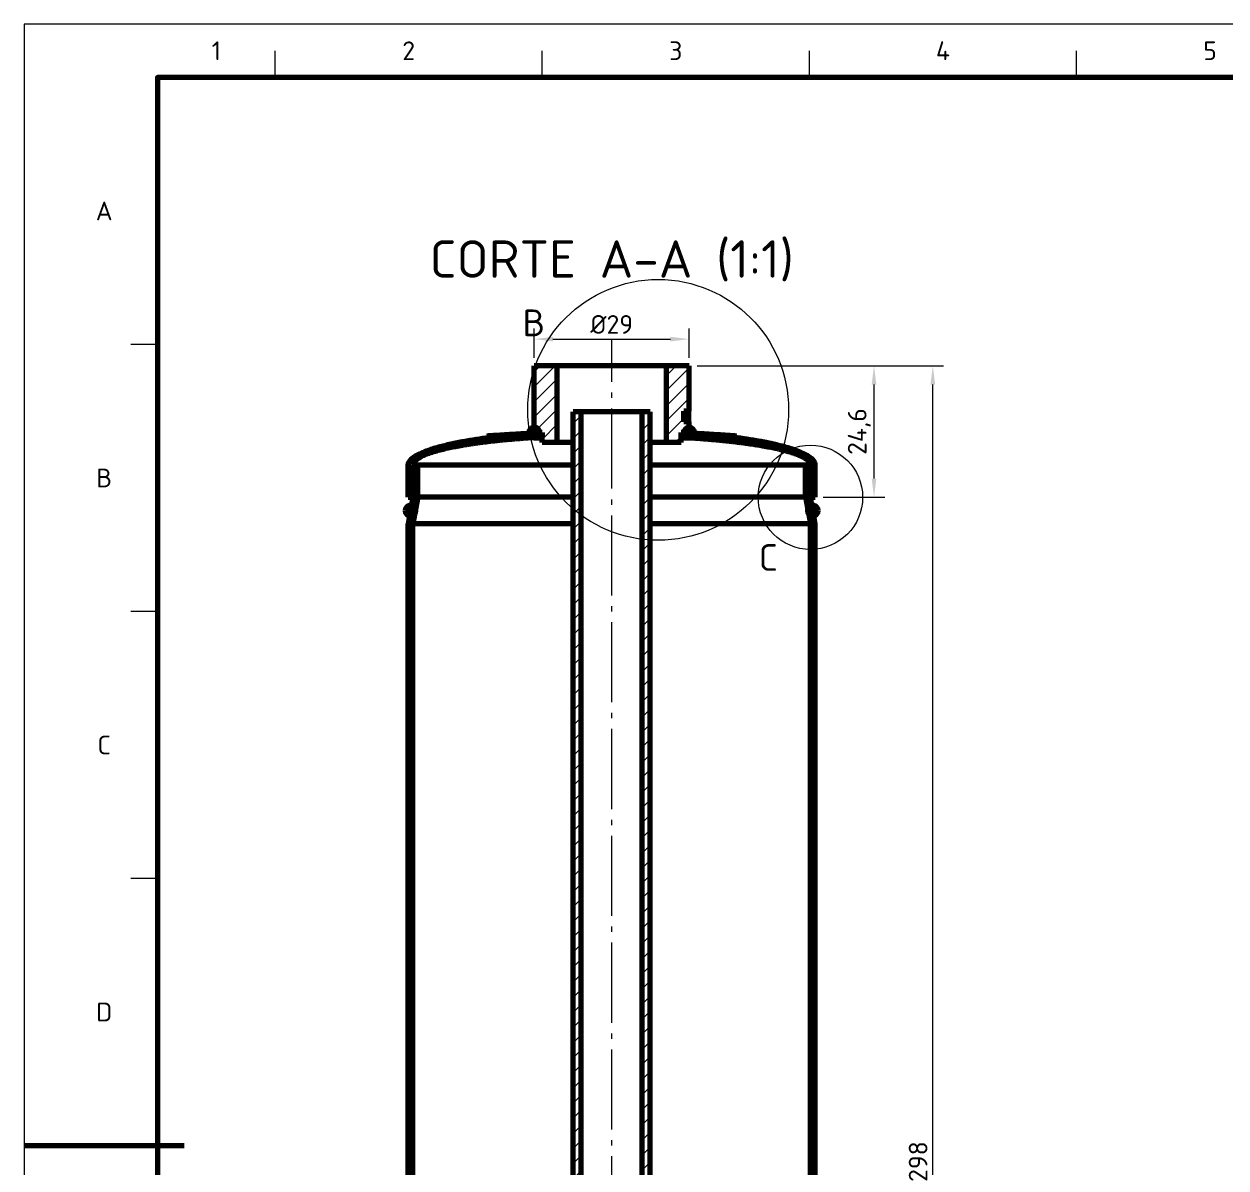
# Model space of a CAD drawing. Header units: millimetres. Extents: x 0 to 2208, y 0 to 420.
# Drawn here: x 480 to 705, y 205.8 to 420 of the extents above; entities that cross this region are included whole.
import ezdxf
from ezdxf.enums import TextEntityAlignment as Align

# ---------------------------------------------------------------- set-up
doc = ezdxf.new("R2010")
doc.units = ezdxf.units.MM
doc.linetypes.add('IRAM-F-TRAZO-PUNTO', pattern=[20, 15, -2, 1, -2])
for name, color, linetype, lineweight in [('01-VISIBLE', 7, 'CONTINUOUS', 70), ('03-EJE', 1, 'IRAM-F-TRAZO-PUNTO', 18), ('04-COTA', 3, 'CONTINUOUS', 18), ('05-RAYADO', 8, 'CONTINUOUS', 18), ('06-TEXTO', 7, 'CONTINUOUS', 25), ('07-RECUADRO', 7, 'CONTINUOUS', 70), ('08-FINA', 5, 'CONTINUOUS', 18)]:
    doc.layers.add(name, color=color, linetype=linetype, lineweight=lineweight)
doc.styles.add('ISO3098', font='isocpeur.ttf')
doc.dimstyles.new('FLAMA-IRAM', dxfattribs={"dimtxt": 3.5, "dimasz": 3.5, "dimexe": 2, "dimexo": 1.5, "dimgap": 1, "dimtad": 1, "dimdec": 1, "dimtxsty": 'ISO3098', "dimblk": 'IRAM_FLECHA', "dimblk1": 'IRAM_FLECHA', "dimblk2": 'IRAM_FLECHA', "dimcen": 2.5, "dimclrd": 256, "dimclre": 256, "dimclrt": 256, "dimazin": 3, "dimtfac": 1, "dimtmove": 0, "dimatfit": 3, "dimlwd": 18, "dimlwe": 18})

# ---------------------------------------------------------------- blocks, each defined once
blk = doc.blocks.new('IRAM_FLECHA')
blk.add_solid([(0, 0), (-1, 0.125), (-1, -0.125)])

msp = doc.modelspace()

# ---------------------------------------------------------------- hatches: boundary and pattern name
at = {"layer": '05-RAYADO'}
h = msp.add_hatch(dxfattribs=at)
h.set_pattern_fill('ANSI31', scale=0.62992)
h.paths.add_polyline_path([(579.812, 341.637), (576.99, 341.637), (576.99, 343.5), (575.5, 343.5), (575.5, 356), (579.812, 356)])
h = msp.add_hatch(dxfattribs=at)
h.set_pattern_fill('ANSI31', scale=0.62992)
h.paths.add_polyline_path([(604.5, 343.5), (603.01, 343.5), (603.01, 341.637), (600.188, 341.637), (600.188, 356), (604.5, 356), (604.5, 347.5), (603.5, 347.5), (603.5, 345.5), (604.5, 345.5)])
h = msp.add_hatch(dxfattribs=at)
h.set_pattern_fill('ANSI31', scale=0.62992)
h.paths.add_polyline_path([(584.3, 77.25), (582.8, 77.25), (582.8, 347.4), (584.3, 347.4)])
h = msp.add_hatch(dxfattribs=at)
h.set_pattern_fill('ANSI31', scale=0.62992)
h.paths.add_polyline_path([(595.7, 347.4), (597.2, 347.4), (597.2, 77.25), (595.7, 77.25)])
h = msp.add_hatch(color=7, dxfattribs=at)
h.dxf.hatch_style = 1
h.paths.add_polyline_path([(574.5, 343.5), (574.52, 343.701), (574.581, 343.894), (574.679, 344.071), (574.811, 344.225), (574.971, 344.349), (575.153, 344.438), (575.349, 344.488), (575.551, 344.499), (575.751, 344.468), (575.94, 344.398), (576.112, 344.291), (576.259, 344.151), (576.374, 343.985), (576.454, 343.799), (576.495, 343.601), (576.495, 343.399), (576.454, 343.201), (576.374, 343.015), (576.259, 342.849), (576.112, 342.709), (575.94, 342.602), (575.751, 342.532), (575.551, 342.501), (575.349, 342.512), (575.153, 342.562), (574.971, 342.651), (574.811, 342.775), (574.679, 342.929), (574.581, 343.106), (574.52, 343.299)])
h = msp.add_hatch(color=7, dxfattribs=at)
h.dxf.hatch_style = 1
h.paths.add_polyline_path([(605.5, 343.5), (605.48, 343.299), (605.419, 343.106), (605.321, 342.929), (605.189, 342.775), (605.029, 342.651), (604.847, 342.562), (604.651, 342.512), (604.449, 342.501), (604.249, 342.532), (604.06, 342.602), (603.888, 342.709), (603.741, 342.849), (603.626, 343.015), (603.546, 343.201), (603.505, 343.399), (603.505, 343.601), (603.546, 343.799), (603.626, 343.985), (603.741, 344.151), (603.888, 344.291), (604.06, 344.398), (604.249, 344.468), (604.449, 344.499), (604.651, 344.488), (604.847, 344.438), (605.029, 344.349), (605.189, 344.225), (605.321, 344.071), (605.419, 343.894), (605.48, 343.701)])
h = msp.add_hatch(color=7, dxfattribs=at)
h.dxf.hatch_style = 1
h.paths.add_polyline_path([(552.8, 331.39), (551.9, 331.39), (551.9, 337.39), (551.917, 337.589), (551.969, 337.782), (552.05, 337.965), (552.153, 338.136), (552.273, 338.297), (552.406, 338.446), (552.549, 338.586), (552.701, 338.717), (552.859, 338.839), (553.022, 338.956), (553.189, 339.066), (553.359, 339.171), (553.532, 339.272), (553.707, 339.368), (553.885, 339.461), (554.064, 339.55), (554.245, 339.636), (554.427, 339.718), (554.611, 339.798), (554.796, 339.876), (554.981, 339.951), (555.167, 340.024), (555.355, 340.095), (555.543, 340.164), (555.731, 340.231), (555.92, 340.296), (556.11, 340.36), (556.3, 340.423), (556.491, 340.483), (556.682, 340.543), (556.873, 340.601), (557.065, 340.658), (557.258, 340.714), (557.45, 340.768), (557.643, 340.822), (557.836, 340.874), (558.03, 340.926), (558.223, 340.976), (558.417, 341.026), (558.612, 341.074), (558.806, 341.122), (559.001, 341.169), (559.195, 341.215), (559.39, 341.26), (559.585, 341.305), (559.781, 341.349), (559.976, 341.392), (560.172, 341.434), (560.368, 341.476), (560.564, 341.517), (560.76, 341.557), (560.956, 341.597), (561.152, 341.636), (561.348, 341.675), (561.545, 341.713), (561.742, 341.75), (561.938, 341.787), (562.135, 341.823), (562.332, 341.859), (562.529, 341.894), (562.726, 341.929), (562.924, 341.963), (563.121, 341.996), (563.318, 342.029), (563.516, 342.062), (563.713, 342.094), (563.911, 342.126), (564.109, 342.158), (564.306, 342.189), (564.504, 342.22), (564.702, 342.251), (564.9, 342.281), (565.098, 342.311), (565.296, 342.34), (565.494, 342.37), (565.692, 342.398), (565.89, 342.426), (566.088, 342.453), (566.287, 342.48), (566.485, 342.506), (566.684, 342.532), (566.882, 342.556), (567.081, 342.581), (567.28, 342.605), (567.479, 342.628), (567.677, 342.652), (567.876, 342.675), (568.075, 342.698), (568.274, 342.721), (568.473, 342.745), (568.671, 342.769), (568.87, 342.793), (569.069, 342.818), (569.267, 342.845), (569.465, 342.875), (569.663, 342.905), (569.861, 342.931), (570.06, 342.953), (570.259, 342.973), (570.459, 342.991), (570.658, 343.009), (570.858, 343.025), (571.057, 343.042), (571.257, 343.057), (571.456, 343.073), (571.656, 343.088), (571.855, 343.103), (572.055, 343.118), (572.255, 343.132), (572.454, 343.147), (572.654, 343.161), (572.854, 343.175), (573.053, 343.19), (573.253, 343.204), (573.453, 343.218), (573.652, 343.232), (573.852, 343.247), (574.052, 343.261), (574.251, 343.275), (574.451, 343.289), (574.65, 343.304), (574.85, 343.318), (575.05, 343.333), (575.249, 343.347), (575.449, 343.362), (575.649, 343.378), (575.748, 343.392), (575.548, 343.383), (575.348, 343.372), (575.148, 343.361), (574.949, 343.35), (574.749, 343.339), (574.549, 343.327), (574.349, 343.315), (574.149, 343.304), (573.949, 343.292), (573.75, 343.28), (573.55, 343.268), (573.35, 343.257), (573.15, 343.245), (572.95, 343.233), (572.751, 343.221), (572.551, 343.209), (572.351, 343.197), (572.151, 343.185), (571.951, 343.173), (571.751, 343.161), (571.552, 343.149), (571.352, 343.137), (571.152, 343.125), (570.952, 343.113), (570.752, 343.101), (570.553, 343.089), (570.353, 343.077), (570.153, 343.065), (569.953, 343.053), (569.753, 343.041), (569.554, 343.029), (569.354, 343.017), (569.154, 343.005), (568.954, 342.993), (568.754, 342.981), (568.555, 342.969), (568.355, 342.957), (568.155, 342.945), (567.955, 342.933), (567.755, 342.921), (567.556, 342.909), (567.356, 342.897), (567.156, 342.885), (566.956, 342.873), (566.756, 342.862), (566.811, 342.867), (567.011, 342.879), (567.211, 342.892), (567.411, 342.905), (567.61, 342.917), (567.81, 342.93), (568.01, 342.942), (568.21, 342.955), (568.409, 342.967), (568.609, 342.979), (568.809, 342.992), (569.009, 343.004), (569.209, 343.017), (569.408, 343.029), (569.608, 343.042), (569.808, 343.054), (570.008, 343.066), (570.207, 343.079), (570.407, 343.091), (570.607, 343.104), (570.807, 343.116), (571.007, 343.128), (571.206, 343.141), (571.406, 343.153), (571.606, 343.166), (571.806, 343.178), (572.005, 343.19), (572.205, 343.203), (572.405, 343.215), (572.605, 343.228), (572.805, 343.24), (573.004, 343.252), (573.204, 343.265), (573.404, 343.277), (573.604, 343.29), (573.803, 343.302), (574.003, 343.314), (574.203, 343.327), (574.403, 343.339), (574.603, 343.351), (574.802, 343.364), (575.002, 343.376), (575.202, 343.389), (575.402, 343.401), (575.602, 343.413), (575.801, 343.426), (576.001, 343.438), (576.201, 343.451), (576.401, 343.463), (576.6, 343.475), (576.8, 343.488), (577, 343.5), (577, 342.637), (576.799, 342.626), (576.598, 342.614), (576.397, 342.602), (576.196, 342.59), (575.995, 342.578), (575.794, 342.566), (575.593, 342.553), (575.392, 342.54), (575.191, 342.527), (574.99, 342.514), (574.789, 342.501), (574.588, 342.487), (574.387, 342.473), (574.186, 342.459), (573.985, 342.445), (573.785, 342.43), (573.584, 342.415), (573.383, 342.4), (573.182, 342.385), (572.981, 342.37), (572.781, 342.354), (572.58, 342.338), (572.379, 342.322), (572.178, 342.306), (571.978, 342.289), (571.777, 342.272), (571.576, 342.255), (571.376, 342.238), (571.175, 342.22), (570.975, 342.202), (570.774, 342.184), (570.573, 342.166), (570.373, 342.147), (570.172, 342.128), (569.972, 342.109), (569.772, 342.09), (569.571, 342.07), (569.371, 342.05), (569.17, 342.03), (568.97, 342.009), (568.77, 341.989), (568.57, 341.967), (568.369, 341.946), (568.169, 341.924), (567.969, 341.902), (567.769, 341.88), (567.569, 341.857), (567.369, 341.835), (567.169, 341.811), (566.969, 341.788), (566.769, 341.764), (566.569, 341.74), (566.369, 341.715), (566.169, 341.69), (565.969, 341.665), (565.769, 341.639), (565.57, 341.613), (565.37, 341.587), (565.171, 341.56), (564.971, 341.533), (564.771, 341.505), (564.572, 341.478), (564.373, 341.449), (564.173, 341.421), (563.974, 341.391), (563.775, 341.362), (563.576, 341.332), (563.377, 341.301), (563.178, 341.27), (562.979, 341.239), (562.78, 341.207), (562.581, 341.175), (562.383, 341.142), (562.184, 341.108), (561.985, 341.074), (561.787, 341.04), (561.589, 341.005), (561.391, 340.969), (561.192, 340.933), (560.994, 340.896), (560.797, 340.859), (560.599, 340.821), (560.401, 340.782), (560.204, 340.743), (560.006, 340.703), (559.809, 340.662), (559.612, 340.62), (559.415, 340.578), (559.219, 340.535), (559.022, 340.491), (558.826, 340.446), (558.63, 340.4), (558.434, 340.353), (558.238, 340.305), (558.043, 340.257), (557.848, 340.207), (557.653, 340.156), (557.458, 340.103), (557.264, 340.05), (557.07, 339.995), (556.877, 339.939), (556.684, 339.881), (556.492, 339.822), (556.3, 339.761), (556.108, 339.699), (555.918, 339.634), (555.727, 339.568), (555.538, 339.499), (555.35, 339.428), (555.162, 339.354), (554.976, 339.278), (554.791, 339.198), (554.608, 339.115), (554.426, 339.028), (554.247, 338.936), (554.07, 338.84), (553.896, 338.739), (553.725, 338.632), (553.559, 338.517), (553.4, 338.394), (553.251, 338.259), (553.113, 338.113), (552.991, 337.953), (552.889, 337.779), (552.821, 337.59), (552.8, 337.39)])
h = msp.add_hatch(color=7, dxfattribs=at)
h.dxf.hatch_style = 1
h.paths.add_polyline_path([(628.1, 337.39), (628.1, 331.39), (627.2, 331.39), (627.2, 337.39), (627.179, 337.59), (627.111, 337.779), (627.009, 337.953), (626.887, 338.113), (626.749, 338.259), (626.6, 338.394), (626.441, 338.517), (626.275, 338.632), (626.104, 338.739), (625.93, 338.84), (625.753, 338.936), (625.574, 339.028), (625.392, 339.115), (625.209, 339.198), (625.024, 339.278), (624.838, 339.354), (624.65, 339.428), (624.462, 339.499), (624.273, 339.568), (624.082, 339.634), (623.892, 339.699), (623.7, 339.761), (623.508, 339.822), (623.316, 339.881), (623.123, 339.939), (622.93, 339.995), (622.736, 340.05), (622.542, 340.103), (622.347, 340.156), (622.152, 340.207), (621.957, 340.257), (621.762, 340.305), (621.566, 340.353), (621.37, 340.4), (621.174, 340.446), (620.978, 340.491), (620.781, 340.535), (620.585, 340.578), (620.388, 340.62), (620.191, 340.662), (619.994, 340.703), (619.796, 340.743), (619.599, 340.782), (619.401, 340.821), (619.203, 340.859), (619.006, 340.896), (618.808, 340.933), (618.609, 340.969), (618.411, 341.005), (618.213, 341.04), (618.015, 341.074), (617.816, 341.108), (617.617, 341.142), (617.419, 341.175), (617.22, 341.207), (617.021, 341.239), (616.822, 341.27), (616.623, 341.301), (616.424, 341.332), (616.225, 341.362), (616.026, 341.391), (615.827, 341.421), (615.627, 341.449), (615.428, 341.478), (615.229, 341.505), (615.029, 341.533), (614.829, 341.56), (614.63, 341.587), (614.43, 341.613), (614.231, 341.639), (614.031, 341.665), (613.831, 341.69), (613.631, 341.715), (613.431, 341.74), (613.231, 341.764), (613.031, 341.788), (612.831, 341.811), (612.631, 341.835), (612.431, 341.857), (612.231, 341.88), (612.031, 341.902), (611.831, 341.924), (611.631, 341.946), (611.43, 341.967), (611.23, 341.989), (611.03, 342.009), (610.83, 342.03), (610.629, 342.05), (610.429, 342.07), (610.228, 342.09), (610.028, 342.109), (609.828, 342.128), (609.627, 342.147), (609.427, 342.166), (609.226, 342.184), (609.025, 342.202), (608.825, 342.22), (608.624, 342.238), (608.424, 342.255), (608.223, 342.272), (608.022, 342.289), (607.822, 342.306), (607.621, 342.322), (607.42, 342.338), (607.219, 342.354), (607.019, 342.37), (606.818, 342.385), (606.617, 342.4), (606.416, 342.415), (606.215, 342.43), (606.015, 342.445), (605.814, 342.459), (605.613, 342.473), (605.412, 342.487), (605.211, 342.501), (605.01, 342.514), (604.809, 342.527), (604.608, 342.54), (604.407, 342.553), (604.206, 342.566), (604.005, 342.578), (603.804, 342.59), (603.603, 342.602), (603.402, 342.614), (603.201, 342.626), (603, 342.637), (603, 343.5), (603.191, 343.488), (603.384, 343.476), (603.598, 343.463), (603.81, 343.45), (604.021, 343.437), (604.232, 343.424), (604.441, 343.411), (604.649, 343.398), (604.856, 343.385), (605.062, 343.372), (605.266, 343.36), (605.47, 343.347), (605.672, 343.334), (605.873, 343.322), (606.073, 343.31), (606.271, 343.297), (606.468, 343.285), (606.663, 343.273), (606.858, 343.261), (607.05, 343.249), (607.242, 343.237), (607.431, 343.225), (607.619, 343.214), (607.807, 343.202), (608.023, 343.189), (608.239, 343.175), (608.452, 343.162), (608.662, 343.149), (608.869, 343.136), (609.073, 343.124), (609.274, 343.111), (609.472, 343.099), (609.667, 343.087), (609.858, 343.075), (610.046, 343.063), (610.231, 343.052), (610.435, 343.039), (610.655, 343.025), (610.868, 343.012), (611.073, 342.999), (611.271, 342.987), (611.462, 342.975), (611.644, 342.964), (611.851, 342.951), (612.069, 342.937), (612.27, 342.925), (612.452, 342.913), (612.666, 342.9), (612.863, 342.887), (613.068, 342.874), (613.259, 342.862), (613.169, 342.866), (612.968, 342.878), (612.768, 342.89), (612.567, 342.902), (612.367, 342.914), (612.166, 342.926), (611.966, 342.938), (611.765, 342.95), (611.565, 342.962), (611.364, 342.974), (611.164, 342.986), (610.964, 342.998), (610.763, 343.01), (610.563, 343.022), (610.362, 343.034), (610.162, 343.046), (609.961, 343.058), (609.761, 343.07), (609.56, 343.082), (609.36, 343.094), (609.159, 343.107), (608.959, 343.119), (608.758, 343.131), (608.558, 343.143), (608.358, 343.155), (608.157, 343.167), (607.957, 343.179), (607.756, 343.191), (607.556, 343.203), (607.355, 343.215), (607.155, 343.227), (606.954, 343.239), (606.754, 343.25), (606.553, 343.262), (606.353, 343.274), (606.152, 343.286), (605.952, 343.298), (605.751, 343.31), (605.544, 343.322), (605.332, 343.334), (605.135, 343.345), (604.945, 343.356), (604.732, 343.368), (604.536, 343.379), (604.333, 343.389), (604.269, 343.385), (604.469, 343.368), (604.669, 343.353), (604.869, 343.338), (605.07, 343.324), (605.27, 343.309), (605.47, 343.295), (605.67, 343.281), (605.871, 343.266), (606.071, 343.252), (606.271, 343.238), (606.472, 343.224), (606.672, 343.209), (606.872, 343.195), (607.073, 343.181), (607.273, 343.166), (607.473, 343.152), (607.674, 343.137), (607.874, 343.123), (608.074, 343.108), (608.274, 343.093), (608.475, 343.078), (608.675, 343.063), (608.875, 343.047), (609.075, 343.031), (609.275, 343.014), (609.476, 342.997), (609.676, 342.979), (609.875, 342.959), (610.075, 342.938), (610.274, 342.914), (610.473, 342.885), (610.672, 342.855), (610.871, 342.826), (611.07, 342.8), (611.269, 342.776), (611.468, 342.752), (611.668, 342.728), (611.867, 342.705), (612.067, 342.682), (612.266, 342.658), (612.466, 342.635), (612.665, 342.611), (612.865, 342.587), (613.064, 342.563), (613.263, 342.538), (613.462, 342.513), (613.662, 342.487), (613.861, 342.46), (614.06, 342.433), (614.258, 342.405), (614.457, 342.377), (614.656, 342.348), (614.855, 342.318), (615.053, 342.288), (615.252, 342.258), (615.45, 342.227), (615.649, 342.196), (615.847, 342.165), (616.045, 342.133), (616.244, 342.101), (616.442, 342.069), (616.64, 342.036), (616.838, 342.003), (617.036, 341.97), (617.234, 341.935), (617.432, 341.901), (617.629, 341.866), (617.827, 341.83), (618.025, 341.794), (618.222, 341.757), (618.419, 341.72), (618.617, 341.682), (618.814, 341.643), (619.011, 341.604), (619.207, 341.564), (619.404, 341.524), (619.601, 341.482), (619.797, 341.441), (619.993, 341.398), (620.19, 341.355), (620.386, 341.311), (620.581, 341.267), (620.777, 341.222), (620.973, 341.175), (621.168, 341.129), (621.363, 341.081), (621.558, 341.032), (621.752, 340.983), (621.947, 340.932), (622.141, 340.881), (622.335, 340.828), (622.528, 340.774), (622.721, 340.72), (622.914, 340.664), (623.107, 340.607), (623.299, 340.549), (623.491, 340.489), (623.682, 340.428), (623.873, 340.366), (624.063, 340.302), (624.253, 340.236), (624.443, 340.169), (624.631, 340.1), (624.819, 340.029), (625.006, 339.956), (625.192, 339.881), (625.377, 339.803), (625.562, 339.723), (625.745, 339.64), (625.926, 339.554), (626.106, 339.465), (626.284, 339.373), (626.46, 339.276), (626.634, 339.176), (626.805, 339.07), (626.973, 338.959), (627.136, 338.843), (627.295, 338.72), (627.447, 338.589), (627.591, 338.449), (627.725, 338.299), (627.845, 338.139), (627.949, 337.967), (628.031, 337.784), (628.083, 337.59)])
h = msp.add_hatch(color=7, dxfattribs=at)
h.dxf.hatch_style = 1
h.paths.add_polyline_path([(552.8, 80), (551.9, 85), (551.9, 326.39), (552.8, 331.39), (552.8, 337.39), (553.7, 337.39), (553.7, 331.39), (552.8, 326.39), (552.8, 85), (553.7, 80), (553.7, 74), (552.8, 74)])
h = msp.add_hatch(color=7, dxfattribs=at)
h.dxf.hatch_style = 1
h.paths.add_polyline_path([(628.1, 326.39), (628.1, 85), (627.2, 80), (627.2, 74), (626.3, 74), (626.3, 80), (627.2, 85), (627.2, 326.39), (626.3, 331.39), (626.3, 337.39), (627.2, 337.39), (627.2, 331.39)])
h = msp.add_hatch(color=7, dxfattribs=at)
h.dxf.hatch_style = 1
h.paths.add_polyline_path([(551.35, 328.89), (551.37, 329.091), (551.431, 329.284), (551.529, 329.461), (551.661, 329.615), (551.821, 329.739), (552.003, 329.828), (552.199, 329.879), (552.401, 329.889), (552.601, 329.858), (552.79, 329.788), (552.962, 329.681), (553.109, 329.541), (553.224, 329.375), (553.304, 329.189), (553.345, 328.991), (553.345, 328.789), (553.304, 328.591), (553.224, 328.405), (553.109, 328.239), (552.962, 328.099), (552.79, 327.992), (552.601, 327.922), (552.401, 327.891), (552.199, 327.902), (552.003, 327.952), (551.821, 328.041), (551.661, 328.165), (551.529, 328.319), (551.431, 328.496), (551.37, 328.689)])
h = msp.add_hatch(color=7, dxfattribs=at)
h.dxf.hatch_style = 1
h.paths.add_polyline_path([(628.65, 328.89), (628.63, 328.689), (628.569, 328.496), (628.471, 328.319), (628.339, 328.165), (628.179, 328.041), (627.997, 327.952), (627.801, 327.902), (627.599, 327.891), (627.399, 327.922), (627.21, 327.992), (627.038, 328.099), (626.891, 328.239), (626.776, 328.405), (626.696, 328.591), (626.655, 328.789), (626.655, 328.991), (626.696, 329.189), (626.776, 329.375), (626.891, 329.541), (627.038, 329.681), (627.21, 329.788), (627.399, 329.858), (627.599, 329.889), (627.801, 329.879), (627.997, 329.828), (628.179, 329.739), (628.339, 329.615), (628.471, 329.461), (628.569, 329.284), (628.63, 329.091)])

# ---------------------------------------------------------------- linework, layer by layer
at = {"layer": '01-VISIBLE'}
for p, q in [((579.812, 356), (575.5, 356)), ((575.5, 343.5), (575.5, 356)), ((579.812, 341.637), (579.812, 356)), ((604.5, 356), (600.188, 356)), ((600.188, 356), (600.188, 341.637)), ((604.5, 347.5), (604.5, 356)), ((582.8, 77.25), (582.8, 347.4)), ((584.3, 347.4), (582.8, 347.4)), ((584.3, 77.25), (584.3, 347.4)), ((597.2, 347.4), (595.7, 347.4)), ((595.7, 77.25), (595.7, 347.4)), ((597.2, 77.25), (597.2, 347.4)), ((603.5, 345.5), (603.5, 347.5)), ((604.5, 347.5), (603.5, 347.5)), ((604.465, 345.5), (604.465, 347.5)), ((604.5, 345.5), (603.5, 345.5)), ((604.5, 343.5), (604.5, 345.5)), ((576.99, 343.5), (575.5, 343.5)), ((576.99, 341.637), (576.99, 343.5)), ((577, 343.5), (577, 342.637)), ((603, 343.5), (603, 342.637)), ((603.01, 341.637), (603.01, 343.5)), ((604.5, 343.5), (603.01, 343.5)), ((579.812, 341.637), (576.99, 341.637)), ((603.01, 341.637), (600.188, 341.637)), ((551.9, 331.39), (551.9, 337.39)), ((553.7, 337.39), (552.8, 337.39)), ((552.8, 331.39), (552.8, 337.39)), ((552.8, 337.39), (552.8, 331.39)), ((553.7, 331.39), (553.7, 337.39)), ((627.2, 337.39), (626.3, 337.39)), ((626.3, 331.39), (626.3, 337.39)), ((627.2, 331.39), (627.2, 337.39)), ((627.2, 337.39), (627.2, 331.39)), ((628.1, 331.39), (628.1, 337.39)), ((552.8, 331.39), (551.9, 326.39)), ((551.9, 331.39), (552.8, 331.39)), ((553.7, 331.39), (552.8, 326.39)), ((626.3, 331.39), (627.2, 326.39)), ((628.1, 326.39), (627.2, 331.39)), ((627.2, 331.39), (628.1, 331.39)), ((551.9, 85), (551.9, 326.39)), ((552.8, 85), (552.8, 326.39)), ((627.2, 85), (627.2, 326.39)), ((628.1, 85), (628.1, 326.39))]:
    msp.add_line(p, q, dxfattribs=at)
for points in [[(600.188, 356), (599.884, 356), (599.58, 356), (599.276, 356), (598.972, 356), (598.667, 356), (598.363, 356), (598.059, 356), (597.755, 356), (597.451, 356), (597.147, 356), (596.843, 356), (596.539, 356), (596.234, 356), (595.93, 356), (595.626, 356), (595.322, 356), (595.018, 356), (594.714, 356), (594.41, 356), (594.106, 356), (593.801, 356), (593.497, 356), (593.193, 356), (592.889, 356), (592.585, 356), (592.281, 356), (591.977, 356), (591.673, 356), (591.369, 356), (591.064, 356), (590.76, 356), (590.456, 356), (590.152, 356), (589.848, 356), (589.544, 356), (589.24, 356), (588.936, 356), (588.631, 356), (588.327, 356), (588.023, 356), (587.719, 356), (587.415, 356), (587.111, 356), (586.807, 356), (586.503, 356), (586.199, 356), (585.894, 356), (585.59, 356), (585.286, 356), (584.982, 356), (584.678, 356), (584.374, 356), (584.07, 356), (583.766, 356), (583.461, 356), (583.157, 356), (582.853, 356), (582.549, 356), (582.245, 356), (581.941, 356), (581.637, 356), (581.333, 356), (581.028, 356), (580.724, 356), (580.42, 356), (580.116, 356), (579.812, 356)], [(595.7, 347.4), (595.4, 347.4), (595.1, 347.4), (594.8, 347.4), (594.5, 347.4), (594.2, 347.4), (593.9, 347.4), (593.6, 347.4), (593.3, 347.4), (593, 347.4), (592.7, 347.4), (592.4, 347.4), (592.1, 347.4), (591.8, 347.4), (591.5, 347.4), (591.2, 347.4), (590.9, 347.4), (590.6, 347.4), (590.3, 347.4), (590, 347.4), (589.7, 347.4), (589.4, 347.4), (589.1, 347.4), (588.8, 347.4), (588.5, 347.4), (588.2, 347.4), (587.9, 347.4), (587.6, 347.4), (587.3, 347.4), (587, 347.4), (586.7, 347.4), (586.4, 347.4), (586.1, 347.4), (585.8, 347.4), (585.5, 347.4), (585.2, 347.4), (584.9, 347.4), (584.6, 347.4), (584.3, 347.4)], [(551.9, 337.39), (551.939, 337.689), (552.052, 337.968), (552.215, 338.222), (552.411, 338.452), (552.631, 338.659), (552.868, 338.846), (553.116, 339.019), (553.372, 339.179), (553.635, 339.329), (553.902, 339.47), (554.174, 339.602), (554.448, 339.728), (554.726, 339.847), (555.006, 339.961), (555.288, 340.07), (555.571, 340.174), (555.856, 340.274), (556.143, 340.371), (556.43, 340.464), (556.719, 340.554), (557.008, 340.641), (557.298, 340.725), (557.589, 340.807), (557.881, 340.886), (558.173, 340.963), (558.466, 341.038), (558.759, 341.111), (559.053, 341.181), (559.347, 341.25), (559.641, 341.317), (559.936, 341.383), (560.232, 341.447), (560.527, 341.509), (560.823, 341.57), (561.12, 341.63), (561.416, 341.688), (561.713, 341.745), (562.01, 341.8), (562.307, 341.854), (562.605, 341.907), (562.902, 341.959), (563.2, 342.01), (563.498, 342.059), (563.797, 342.108), (564.095, 342.156), (564.393, 342.203), (564.692, 342.249), (564.991, 342.295), (565.289, 342.34), (565.588, 342.383), (565.888, 342.426), (566.187, 342.467), (566.487, 342.506), (566.786, 342.544), (567.086, 342.581), (567.386, 342.617), (567.686, 342.653), (567.986, 342.688), (568.286, 342.723), (568.587, 342.758), (568.887, 342.795), (569.186, 342.834), (569.485, 342.879), (569.784, 342.921), (570.084, 342.955), (570.385, 342.984), (570.686, 343.011), (570.987, 343.036), (571.288, 343.06), (571.59, 343.083), (571.891, 343.105), (572.192, 343.128), (572.494, 343.15), (572.795, 343.171), (573.097, 343.193), (573.398, 343.214), (573.699, 343.236), (574.001, 343.257), (574.302, 343.279), (574.603, 343.3), (574.905, 343.322), (575.206, 343.344), (575.508, 343.367), (575.788, 343.393)], [(577, 342.637), (576.698, 342.62), (576.397, 342.602), (576.095, 342.584), (575.794, 342.566), (575.492, 342.547), (575.191, 342.527), (574.89, 342.507), (574.588, 342.487), (574.287, 342.466), (573.985, 342.445), (573.684, 342.423), (573.383, 342.4), (573.082, 342.377), (572.781, 342.354), (572.48, 342.33), (572.178, 342.306), (571.877, 342.281), (571.576, 342.255), (571.275, 342.229), (570.975, 342.202), (570.674, 342.175), (570.373, 342.147), (570.072, 342.119), (569.772, 342.09), (569.471, 342.06), (569.17, 342.03), (568.87, 341.999), (568.57, 341.967), (568.269, 341.935), (567.969, 341.902), (567.669, 341.869), (567.369, 341.835), (567.069, 341.8), (566.769, 341.764), (566.469, 341.727), (566.169, 341.69), (565.869, 341.652), (565.57, 341.613), (565.27, 341.574), (564.971, 341.533), (564.672, 341.492), (564.373, 341.449), (564.074, 341.406), (563.775, 341.362), (563.476, 341.317), (563.178, 341.27), (562.879, 341.223), (562.581, 341.175), (562.283, 341.125), (561.985, 341.074), (561.688, 341.023), (561.391, 340.969), (561.093, 340.915), (560.797, 340.859), (560.5, 340.802), (560.204, 340.743), (559.908, 340.682), (559.612, 340.62), (559.317, 340.556), (559.022, 340.491), (558.728, 340.423), (558.434, 340.353), (558.14, 340.281), (557.848, 340.207), (557.556, 340.13), (557.264, 340.05), (556.974, 339.967), (556.684, 339.881), (556.396, 339.792), (556.108, 339.699), (555.822, 339.601), (555.538, 339.499), (555.256, 339.391), (554.976, 339.278), (554.699, 339.157), (554.426, 339.028), (554.158, 338.889), (553.896, 338.739), (553.642, 338.575), (553.4, 338.394), (553.18, 338.188), (552.991, 337.953), (552.85, 337.686), (552.8, 337.39)], [(566.684, 342.858), (566.987, 342.878), (567.29, 342.897), (567.594, 342.916), (567.897, 342.935), (568.201, 342.954), (568.504, 342.973), (568.807, 342.992), (569.111, 343.011), (569.414, 343.03), (569.718, 343.048), (570.021, 343.067), (570.325, 343.086), (570.628, 343.105), (570.931, 343.124), (571.235, 343.143), (571.538, 343.161), (571.842, 343.18), (572.145, 343.199), (572.449, 343.218), (572.752, 343.237), (573.055, 343.256), (573.359, 343.274), (573.662, 343.293), (573.966, 343.312), (574.269, 343.331), (574.573, 343.35), (574.876, 343.368), (575.179, 343.387), (575.483, 343.406), (575.786, 343.425), (576.09, 343.444), (576.393, 343.462), (576.697, 343.481), (577, 343.5)], [(575.788, 343.393), (575.484, 343.38), (575.18, 343.363), (574.877, 343.346), (574.573, 343.329), (574.27, 343.311), (573.967, 343.293), (573.663, 343.275), (573.36, 343.257), (573.056, 343.239), (572.753, 343.221), (572.449, 343.203), (572.146, 343.185), (571.843, 343.167), (571.539, 343.148), (571.236, 343.13), (570.932, 343.112), (570.629, 343.094), (570.325, 343.076), (570.022, 343.057), (569.719, 343.039), (569.415, 343.021), (569.112, 343.002), (568.808, 342.984), (568.505, 342.966), (568.202, 342.948), (567.898, 342.929), (567.595, 342.911), (567.291, 342.893), (566.988, 342.875), (566.684, 342.858)], [(566.684, 342.858), (567.018, 342.858), (567.351, 342.858), (567.684, 342.858), (568.017, 342.858), (568.351, 342.858), (568.684, 342.858), (569.017, 342.858), (569.35, 342.858)], [(575.5, 342.5), (575.748, 342.5), (575.997, 342.5), (576.245, 342.5), (576.493, 342.5), (576.742, 342.5), (576.99, 342.5)], [(613.316, 342.858), (613.013, 342.878), (612.71, 342.897), (612.406, 342.916), (612.103, 342.935), (611.799, 342.954), (611.496, 342.973), (611.193, 342.992), (610.889, 343.011), (610.586, 343.03), (610.282, 343.048), (609.979, 343.067), (609.675, 343.086), (609.372, 343.105), (609.068, 343.124), (608.765, 343.143), (608.462, 343.161), (608.158, 343.18), (607.855, 343.199), (607.551, 343.218), (607.248, 343.237), (606.945, 343.256), (606.641, 343.274), (606.338, 343.293), (606.034, 343.312), (605.731, 343.331), (605.427, 343.35), (605.124, 343.368), (604.821, 343.387), (604.517, 343.406), (604.214, 343.425), (603.91, 343.444), (603.607, 343.462), (603.303, 343.481), (603, 343.5)], [(603, 342.637), (603.302, 342.62), (603.603, 342.602), (603.905, 342.584), (604.206, 342.566), (604.508, 342.547), (604.809, 342.527), (605.11, 342.507), (605.412, 342.487), (605.713, 342.466), (606.015, 342.445), (606.316, 342.423), (606.617, 342.4), (606.918, 342.377), (607.219, 342.354), (607.52, 342.33), (607.822, 342.306), (608.123, 342.281), (608.424, 342.255), (608.725, 342.229), (609.025, 342.202), (609.326, 342.175), (609.627, 342.147), (609.928, 342.119), (610.228, 342.09), (610.529, 342.06), (610.83, 342.03), (611.13, 341.999), (611.43, 341.967), (611.731, 341.935), (612.031, 341.902), (612.331, 341.869), (612.631, 341.835), (612.931, 341.8), (613.231, 341.764), (613.531, 341.727), (613.831, 341.69), (614.131, 341.652), (614.43, 341.613), (614.73, 341.574), (615.029, 341.533), (615.328, 341.492), (615.627, 341.449), (615.926, 341.406), (616.225, 341.362), (616.524, 341.317), (616.822, 341.27), (617.121, 341.223), (617.419, 341.175), (617.717, 341.125), (618.015, 341.074), (618.312, 341.023), (618.609, 340.969), (618.907, 340.915), (619.203, 340.859), (619.5, 340.802), (619.796, 340.743), (620.092, 340.682), (620.388, 340.62), (620.683, 340.556), (620.978, 340.491), (621.272, 340.423), (621.566, 340.353), (621.86, 340.281), (622.152, 340.207), (622.444, 340.13), (622.736, 340.05), (623.026, 339.967), (623.316, 339.881), (623.604, 339.792), (623.892, 339.699), (624.178, 339.601), (624.462, 339.499), (624.744, 339.391), (625.024, 339.278), (625.301, 339.157), (625.574, 339.028), (625.842, 338.889), (626.104, 338.739), (626.358, 338.575), (626.6, 338.394), (626.82, 338.188), (627.009, 337.953), (627.15, 337.686), (627.2, 337.39)], [(603.01, 342.5), (603.258, 342.5), (603.507, 342.5), (603.755, 342.5), (604.003, 342.5), (604.252, 342.5), (604.5, 342.5)], [(628.1, 337.39), (628.061, 337.689), (627.948, 337.968), (627.785, 338.222), (627.589, 338.452), (627.369, 338.659), (627.132, 338.846), (626.884, 339.019), (626.628, 339.179), (626.365, 339.329), (626.098, 339.47), (625.826, 339.602), (625.552, 339.728), (625.274, 339.847), (624.994, 339.961), (624.712, 340.07), (624.429, 340.174), (624.144, 340.274), (623.857, 340.371), (623.57, 340.464), (623.281, 340.554), (622.992, 340.641), (622.702, 340.725), (622.411, 340.807), (622.119, 340.886), (621.827, 340.963), (621.534, 341.038), (621.241, 341.111), (620.947, 341.181), (620.653, 341.25), (620.359, 341.317), (620.064, 341.383), (619.768, 341.447), (619.473, 341.509), (619.177, 341.57), (618.88, 341.63), (618.584, 341.688), (618.287, 341.745), (617.99, 341.8), (617.693, 341.854), (617.395, 341.907), (617.098, 341.959), (616.8, 342.01), (616.502, 342.059), (616.204, 342.108), (615.905, 342.156), (615.607, 342.203), (615.308, 342.249), (615.009, 342.295), (614.711, 342.34), (614.412, 342.383), (614.112, 342.426), (613.813, 342.467), (613.514, 342.506), (613.214, 342.544), (612.914, 342.581), (612.614, 342.617), (612.314, 342.653), (612.014, 342.688), (611.714, 342.723), (611.414, 342.758), (611.114, 342.795), (610.814, 342.834), (610.515, 342.879), (610.216, 342.921), (609.916, 342.955), (609.615, 342.984), (609.314, 343.011), (609.013, 343.036), (608.712, 343.06), (608.41, 343.083), (608.109, 343.105), (607.808, 343.128), (607.506, 343.15), (607.205, 343.171), (606.904, 343.193), (606.602, 343.214), (606.301, 343.236), (605.999, 343.257), (605.698, 343.279), (605.397, 343.3), (605.095, 343.322), (604.794, 343.344), (604.493, 343.367), (604.212, 343.393)], [(604.212, 343.393), (604.516, 343.38), (604.82, 343.363), (605.123, 343.346), (605.427, 343.329), (605.73, 343.311), (606.033, 343.293), (606.337, 343.275), (606.64, 343.257), (606.944, 343.239), (607.247, 343.221), (607.551, 343.203), (607.854, 343.185), (608.157, 343.167), (608.461, 343.148), (608.764, 343.13), (609.068, 343.112), (609.371, 343.094), (609.675, 343.076), (609.978, 343.057), (610.281, 343.039), (610.585, 343.021), (610.888, 343.002), (611.192, 342.984), (611.495, 342.966), (611.798, 342.948), (612.102, 342.929), (612.405, 342.911), (612.709, 342.893), (613.012, 342.875), (613.316, 342.858)], [(610.65, 342.858), (610.983, 342.858), (611.316, 342.858), (611.649, 342.858), (611.983, 342.858), (612.316, 342.858), (612.649, 342.858), (612.982, 342.858), (613.316, 342.858)], [(582.8, 341.637), (582.468, 341.637), (582.136, 341.637), (581.804, 341.637), (581.472, 341.637), (581.14, 341.637), (580.808, 341.637), (580.476, 341.637), (580.144, 341.637), (579.812, 341.637)], [(600.188, 341.637), (599.856, 341.637), (599.524, 341.637), (599.192, 341.637), (598.86, 341.637), (598.528, 341.637), (598.196, 341.637), (597.864, 341.637), (597.532, 341.637), (597.2, 341.637)], [(582.8, 337.39), (582.5, 337.39), (582.2, 337.39), (581.9, 337.39), (581.6, 337.39), (581.3, 337.39), (581, 337.39), (580.7, 337.39), (580.4, 337.39), (580.1, 337.39), (579.8, 337.39), (579.5, 337.39), (579.2, 337.39), (578.9, 337.39), (578.6, 337.39), (578.3, 337.39), (578, 337.39), (577.7, 337.39), (577.4, 337.39), (577.1, 337.39), (576.8, 337.39), (576.5, 337.39), (576.2, 337.39), (575.9, 337.39), (575.6, 337.39), (575.3, 337.39), (575, 337.39), (574.7, 337.39), (574.4, 337.39), (574.1, 337.39), (573.8, 337.39), (573.5, 337.39), (573.2, 337.39), (572.9, 337.39), (572.6, 337.39), (572.3, 337.39), (572, 337.39), (571.7, 337.39), (571.4, 337.39), (571.1, 337.39), (570.8, 337.39), (570.5, 337.39), (570.2, 337.39), (569.9, 337.39), (569.6, 337.39), (569.3, 337.39), (569, 337.39), (568.7, 337.39), (568.4, 337.39), (568.1, 337.39), (567.8, 337.39), (567.5, 337.39), (567.2, 337.39), (566.9, 337.39), (566.6, 337.39), (566.3, 337.39), (566, 337.39), (565.7, 337.39), (565.4, 337.39), (565.1, 337.39), (564.8, 337.39), (564.5, 337.39), (564.2, 337.39), (563.9, 337.39), (563.6, 337.39), (563.3, 337.39), (563, 337.39), (562.7, 337.39), (562.4, 337.39), (562.1, 337.39), (561.8, 337.39), (561.5, 337.39), (561.2, 337.39), (560.9, 337.39), (560.6, 337.39), (560.3, 337.39), (560, 337.39), (559.7, 337.39), (559.4, 337.39), (559.1, 337.39), (558.8, 337.39), (558.5, 337.39), (558.2, 337.39), (557.9, 337.39), (557.6, 337.39), (557.3, 337.39), (557, 337.39), (556.7, 337.39), (556.4, 337.39), (556.1, 337.39), (555.8, 337.39), (555.5, 337.39), (555.2, 337.39), (554.9, 337.39), (554.6, 337.39), (554.3, 337.39), (554, 337.39), (553.7, 337.39)], [(626.3, 337.39), (626, 337.39), (625.7, 337.39), (625.4, 337.39), (625.1, 337.39), (624.8, 337.39), (624.5, 337.39), (624.2, 337.39), (623.9, 337.39), (623.6, 337.39), (623.3, 337.39), (623, 337.39), (622.7, 337.39), (622.4, 337.39), (622.1, 337.39), (621.8, 337.39), (621.5, 337.39), (621.2, 337.39), (620.9, 337.39), (620.6, 337.39), (620.3, 337.39), (620, 337.39), (619.7, 337.39), (619.4, 337.39), (619.1, 337.39), (618.8, 337.39), (618.5, 337.39), (618.2, 337.39), (617.9, 337.39), (617.6, 337.39), (617.3, 337.39), (617, 337.39), (616.7, 337.39), (616.4, 337.39), (616.1, 337.39), (615.8, 337.39), (615.5, 337.39), (615.2, 337.39), (614.9, 337.39), (614.6, 337.39), (614.3, 337.39), (614, 337.39), (613.7, 337.39), (613.4, 337.39), (613.1, 337.39), (612.8, 337.39), (612.5, 337.39), (612.2, 337.39), (611.9, 337.39), (611.6, 337.39), (611.3, 337.39), (611, 337.39), (610.7, 337.39), (610.4, 337.39), (610.1, 337.39), (609.8, 337.39), (609.5, 337.39), (609.2, 337.39), (608.9, 337.39), (608.6, 337.39), (608.3, 337.39), (608, 337.39), (607.7, 337.39), (607.4, 337.39), (607.1, 337.39), (606.8, 337.39), (606.5, 337.39), (606.2, 337.39), (605.9, 337.39), (605.6, 337.39), (605.3, 337.39), (605, 337.39), (604.7, 337.39), (604.4, 337.39), (604.1, 337.39), (603.8, 337.39), (603.5, 337.39), (603.2, 337.39), (602.9, 337.39), (602.6, 337.39), (602.3, 337.39), (602, 337.39), (601.7, 337.39), (601.4, 337.39), (601.1, 337.39), (600.8, 337.39), (600.5, 337.39), (600.2, 337.39), (599.9, 337.39), (599.6, 337.39), (599.3, 337.39), (599, 337.39), (598.7, 337.39), (598.4, 337.39), (598.1, 337.39), (597.8, 337.39), (597.5, 337.39), (597.2, 337.39)], [(553.7, 331.39), (553.55, 331.39), (553.4, 331.39), (553.25, 331.39), (553.1, 331.39), (552.95, 331.39), (552.8, 331.39)], [(582.8, 331.39), (582.5, 331.39), (582.2, 331.39), (581.9, 331.39), (581.6, 331.39), (581.3, 331.39), (581, 331.39), (580.7, 331.39), (580.4, 331.39), (580.1, 331.39), (579.8, 331.39), (579.5, 331.39), (579.2, 331.39), (578.9, 331.39), (578.6, 331.39), (578.3, 331.39), (578, 331.39), (577.7, 331.39), (577.4, 331.39), (577.1, 331.39), (576.8, 331.39), (576.5, 331.39), (576.2, 331.39), (575.9, 331.39), (575.6, 331.39), (575.3, 331.39), (575, 331.39), (574.7, 331.39), (574.4, 331.39), (574.1, 331.39), (573.8, 331.39), (573.5, 331.39), (573.2, 331.39), (572.9, 331.39), (572.6, 331.39), (572.3, 331.39), (572, 331.39), (571.7, 331.39), (571.4, 331.39), (571.1, 331.39), (570.8, 331.39), (570.5, 331.39), (570.2, 331.39), (569.9, 331.39), (569.6, 331.39), (569.3, 331.39), (569, 331.39), (568.7, 331.39), (568.4, 331.39), (568.1, 331.39), (567.8, 331.39), (567.5, 331.39), (567.2, 331.39), (566.9, 331.39), (566.6, 331.39), (566.3, 331.39), (566, 331.39), (565.7, 331.39), (565.4, 331.39), (565.1, 331.39), (564.8, 331.39), (564.5, 331.39), (564.2, 331.39), (563.9, 331.39), (563.6, 331.39), (563.3, 331.39), (563, 331.39), (562.7, 331.39), (562.4, 331.39), (562.1, 331.39), (561.8, 331.39), (561.5, 331.39), (561.2, 331.39), (560.9, 331.39), (560.6, 331.39), (560.3, 331.39), (560, 331.39), (559.7, 331.39), (559.4, 331.39), (559.1, 331.39), (558.8, 331.39), (558.5, 331.39), (558.2, 331.39), (557.9, 331.39), (557.6, 331.39), (557.3, 331.39), (557, 331.39), (556.7, 331.39), (556.4, 331.39), (556.1, 331.39), (555.8, 331.39), (555.5, 331.39), (555.2, 331.39), (554.9, 331.39), (554.6, 331.39), (554.3, 331.39), (554, 331.39), (553.7, 331.39)], [(626.3, 331.39), (626, 331.39), (625.7, 331.39), (625.4, 331.39), (625.1, 331.39), (624.8, 331.39), (624.5, 331.39), (624.2, 331.39), (623.9, 331.39), (623.6, 331.39), (623.3, 331.39), (623, 331.39), (622.7, 331.39), (622.4, 331.39), (622.1, 331.39), (621.8, 331.39), (621.5, 331.39), (621.2, 331.39), (620.9, 331.39), (620.6, 331.39), (620.3, 331.39), (620, 331.39), (619.7, 331.39), (619.4, 331.39), (619.1, 331.39), (618.8, 331.39), (618.5, 331.39), (618.2, 331.39), (617.9, 331.39), (617.6, 331.39), (617.3, 331.39), (617, 331.39), (616.7, 331.39), (616.4, 331.39), (616.1, 331.39), (615.8, 331.39), (615.5, 331.39), (615.2, 331.39), (614.9, 331.39), (614.6, 331.39), (614.3, 331.39), (614, 331.39), (613.7, 331.39), (613.4, 331.39), (613.1, 331.39), (612.8, 331.39), (612.5, 331.39), (612.2, 331.39), (611.9, 331.39), (611.6, 331.39), (611.3, 331.39), (611, 331.39), (610.7, 331.39), (610.4, 331.39), (610.1, 331.39), (609.8, 331.39), (609.5, 331.39), (609.2, 331.39), (608.9, 331.39), (608.6, 331.39), (608.3, 331.39), (608, 331.39), (607.7, 331.39), (607.4, 331.39), (607.1, 331.39), (606.8, 331.39), (606.5, 331.39), (606.2, 331.39), (605.9, 331.39), (605.6, 331.39), (605.3, 331.39), (605, 331.39), (604.7, 331.39), (604.4, 331.39), (604.1, 331.39), (603.8, 331.39), (603.5, 331.39), (603.2, 331.39), (602.9, 331.39), (602.6, 331.39), (602.3, 331.39), (602, 331.39), (601.7, 331.39), (601.4, 331.39), (601.1, 331.39), (600.8, 331.39), (600.5, 331.39), (600.2, 331.39), (599.9, 331.39), (599.6, 331.39), (599.3, 331.39), (599, 331.39), (598.7, 331.39), (598.4, 331.39), (598.1, 331.39), (597.8, 331.39), (597.5, 331.39), (597.2, 331.39)], [(552.53, 329.89), (552.5, 329.89), (552.47, 329.89), (552.44, 329.89), (552.41, 329.89), (552.38, 329.89), (552.35, 329.89)], [(627.65, 329.89), (627.62, 329.89), (627.59, 329.89), (627.56, 329.89), (627.53, 329.89), (627.5, 329.89), (627.47, 329.89)], [(582.8, 326.39), (582.5, 326.39), (582.2, 326.39), (581.9, 326.39), (581.6, 326.39), (581.3, 326.39), (581, 326.39), (580.7, 326.39), (580.4, 326.39), (580.1, 326.39), (579.8, 326.39), (579.5, 326.39), (579.2, 326.39), (578.9, 326.39), (578.6, 326.39), (578.3, 326.39), (578, 326.39), (577.7, 326.39), (577.4, 326.39), (577.1, 326.39), (576.8, 326.39), (576.5, 326.39), (576.2, 326.39), (575.9, 326.39), (575.6, 326.39), (575.3, 326.39), (575, 326.39), (574.7, 326.39), (574.4, 326.39), (574.1, 326.39), (573.8, 326.39), (573.5, 326.39), (573.2, 326.39), (572.9, 326.39), (572.6, 326.39), (572.3, 326.39), (572, 326.39), (571.7, 326.39), (571.4, 326.39), (571.1, 326.39), (570.8, 326.39), (570.5, 326.39), (570.2, 326.39), (569.9, 326.39), (569.6, 326.39), (569.3, 326.39), (569, 326.39), (568.7, 326.39), (568.4, 326.39), (568.1, 326.39), (567.8, 326.39), (567.5, 326.39), (567.2, 326.39), (566.9, 326.39), (566.6, 326.39), (566.3, 326.39), (566, 326.39), (565.7, 326.39), (565.4, 326.39), (565.1, 326.39), (564.8, 326.39), (564.5, 326.39), (564.2, 326.39), (563.9, 326.39), (563.6, 326.39), (563.3, 326.39), (563, 326.39), (562.7, 326.39), (562.4, 326.39), (562.1, 326.39), (561.8, 326.39), (561.5, 326.39), (561.2, 326.39), (560.9, 326.39), (560.6, 326.39), (560.3, 326.39), (560, 326.39), (559.7, 326.39), (559.4, 326.39), (559.1, 326.39), (558.8, 326.39), (558.5, 326.39), (558.2, 326.39), (557.9, 326.39), (557.6, 326.39), (557.3, 326.39), (557, 326.39), (556.7, 326.39), (556.4, 326.39), (556.1, 326.39), (555.8, 326.39), (555.5, 326.39), (555.2, 326.39), (554.9, 326.39), (554.6, 326.39), (554.3, 326.39), (554, 326.39), (553.7, 326.39), (553.4, 326.39), (553.1, 326.39), (552.8, 326.39)], [(627.2, 326.39), (626.9, 326.39), (626.6, 326.39), (626.3, 326.39), (626, 326.39), (625.7, 326.39), (625.4, 326.39), (625.1, 326.39), (624.8, 326.39), (624.5, 326.39), (624.2, 326.39), (623.9, 326.39), (623.6, 326.39), (623.3, 326.39), (623, 326.39), (622.7, 326.39), (622.4, 326.39), (622.1, 326.39), (621.8, 326.39), (621.5, 326.39), (621.2, 326.39), (620.9, 326.39), (620.6, 326.39), (620.3, 326.39), (620, 326.39), (619.7, 326.39), (619.4, 326.39), (619.1, 326.39), (618.8, 326.39), (618.5, 326.39), (618.2, 326.39), (617.9, 326.39), (617.6, 326.39), (617.3, 326.39), (617, 326.39), (616.7, 326.39), (616.4, 326.39), (616.1, 326.39), (615.8, 326.39), (615.5, 326.39), (615.2, 326.39), (614.9, 326.39), (614.6, 326.39), (614.3, 326.39), (614, 326.39), (613.7, 326.39), (613.4, 326.39), (613.1, 326.39), (612.8, 326.39), (612.5, 326.39), (612.2, 326.39), (611.9, 326.39), (611.6, 326.39), (611.3, 326.39), (611, 326.39), (610.7, 326.39), (610.4, 326.39), (610.1, 326.39), (609.8, 326.39), (609.5, 326.39), (609.2, 326.39), (608.9, 326.39), (608.6, 326.39), (608.3, 326.39), (608, 326.39), (607.7, 326.39), (607.4, 326.39), (607.1, 326.39), (606.8, 326.39), (606.5, 326.39), (606.2, 326.39), (605.9, 326.39), (605.6, 326.39), (605.3, 326.39), (605, 326.39), (604.7, 326.39), (604.4, 326.39), (604.1, 326.39), (603.8, 326.39), (603.5, 326.39), (603.2, 326.39), (602.9, 326.39), (602.6, 326.39), (602.3, 326.39), (602, 326.39), (601.7, 326.39), (601.4, 326.39), (601.1, 326.39), (600.8, 326.39), (600.5, 326.39), (600.2, 326.39), (599.9, 326.39), (599.6, 326.39), (599.3, 326.39), (599, 326.39), (598.7, 326.39), (598.4, 326.39), (598.1, 326.39), (597.8, 326.39), (597.5, 326.39), (597.2, 326.39)]]:
    msp.add_lwpolyline(points, dxfattribs=at)
for centre, start, end in [((575.5, 343.5), 90, 180), ((575.5, 343.5), -90, 90), ((604.5, 343.5), 90, -90), ((604.5, 343.5), 0, 90), ((575.5, 343.5), 180, -90), ((604.5, 343.5), -90, 0), ((552.35, 328.89), 90, 180), ((552.35, 328.89), 180, -90), ((552.35, 328.89), -90, 90), ((627.65, 328.89), 90, -90), ((627.65, 328.89), 0, 90), ((627.65, 328.89), -90, 0)]:
    msp.add_arc(centre, 1, start, end, dxfattribs=at)
at = {"layer": '03-EJE'}
msp.add_line((590, 53), (590, 361), dxfattribs=at)
at = {"layer": '07-RECUADRO'}
msp.add_line((480, 210), (510, 210), dxfattribs=at)
msp.add_lwpolyline([(505, 10), (1064, 10), (1064, 410), (505, 410)], close=True, dxfattribs=at)
at = {"layer": '08-FINA'}
for p, q in [((527, 410), (527, 415)), ((577, 410), (577, 415)), ((627, 410), (627, 415)), ((677, 410), (677, 415)), ((505, 360), (500, 360)), ((505, 310), (500, 310)), ((505, 260), (500, 260))]:
    msp.add_line(p, q, dxfattribs=at)
msp.add_lwpolyline([(480, 0), (1074, 0), (1074, 420), (480, 420)], close=True, dxfattribs=at)
for centre, radius in [((598.7, 347.75), 24.417), ((627.2, 331.39), 9.767)]:
    msp.add_circle(centre, radius, dxfattribs=at)

# ---------------------------------------------------------------- texts
at = {"layer": '06-TEXTO', "style": 'ISO3098'}
for s, height, p in [('1', 3.5, (516, 415)), ('2', 3.5, (552, 415)), ('3', 3.5, (602, 415)), ('4', 3.5, (652, 415)), ('5', 3.5, (702, 415)), ('A', 3.5, (495, 385)), ('CORTE A-A (1:1)', 7, (590, 376)), ('B', 5, (575.422, 364.049)), ('B', 3.5, (495, 335)), ('C', 5, (619.304, 320.113)), ('C', 3.5, (495, 285)), ('D', 3.5, (495, 235))]:
    msp.add_text(s, height=height, dxfattribs=at).set_placement(p, align=Align.MIDDLE_CENTER)

# ---------------------------------------------------------------- dimensions: what is measured, and where the dimension line sits
at = {"layer": '04-COTA'}
msp.add_linear_dim(base=(575.5, 361), p1=(575.5, 356), p2=(604.5, 356), dimstyle='FLAMA-IRAM', override={"dimlfac": 1, "dimpost": '%%c<>'}, dxfattribs=at).render()
for base, p1 in [((650.1, 58), (628.1, 58)), ((639.1, 331.39), (628.1, 331.39))]:
    msp.add_linear_dim(base=base, p1=p1, p2=(604.5, 356), angle=90, dimstyle='FLAMA-IRAM', override={"dimlfac": 1}, dxfattribs=at).render()

doc.saveas('drawing.dxf')
